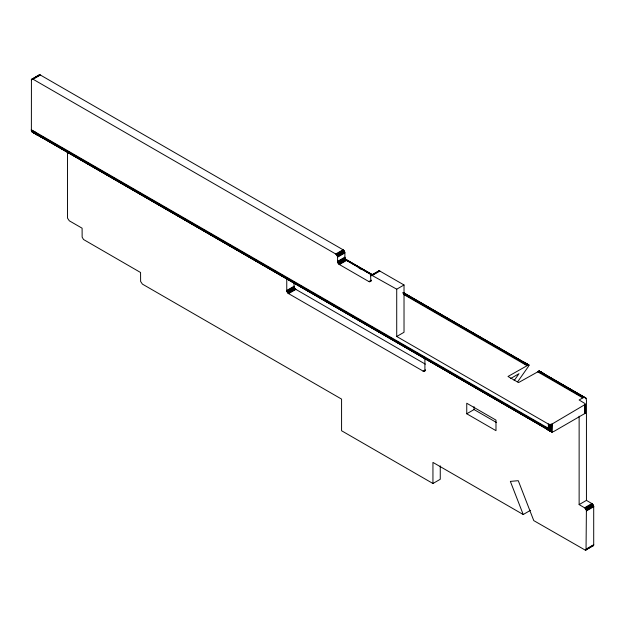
<?xml version="1.0" encoding="UTF-8"?>
<svg xmlns="http://www.w3.org/2000/svg" width="625" height="625" viewBox="0 0 625 625"><rect width="100%" height="100%" fill="white"/><g stroke="black" fill="none" stroke-linecap="round" stroke-linejoin="round"><path stroke-width="0.94" d="M585.18 397.516L583.305 397.609L579.133 399.977L585.227 403.703L584.977 413.43L553.867 431.445L552.469 431.93L551.133 431.609L549.789 430.469L549.922 424.484L548.383 424.055L396.719 336.492L396.719 289.195L371.414 275.055M36.477 132.727L31.281 130.25L549.016 429.445L548.836 424.266L549.016 429.445L549.789 430.469L549.359 424.414L549.016 429.445L31.375 130.734L31.43 79.5L39.25 74.836L40.383 75.031L343.062 249.781C346.922 252.156 342.852 257.953 346.719 260.328L372 274.93M396.719 336.492L404.023 332.273L404.023 284.977L379.461 270.844L371.125 275.219C369.648 276.891 372.453 282.57 368.898 281.578L339.406 264.547C335.547 262.172 339.617 256.375 335.75 254L33.078 79.25L31.938 79.055M586.039 550L586.398 510.438L585.023 508.055L579.133 504.602L579.133 416.188M530.523 510.297L523.219 514.523L510.359 481.391L518.273 480.688L533.766 520.609L585.406 550.219L593.703 545.133L593.703 506.219L592.328 503.836L586.438 500.383L579.133 504.602M378.086 271.641L378.438 271M36.531 133.32L31.375 130.734L32.469 132.164L551.602 431.828L551.586 424.266L551.133 431.609L545.547 428.25L550.219 430.914L549.922 424.484L552.039 424.055L585.352 404.359M514.141 380.602L518.992 373.695L510.539 378.578M517.672 381.758L528.414 366.477L528.875 364.992L403.203 292.453M31.43 79.5L39.594 74.781M31.297 79.867L39.977 74.852M33.078 79.25L40.383 75.031M335.75 254L343.062 249.781M336.156 254.289L343.469 250.07M336.547 254.664L343.852 250.445M336.891 255.117L344.203 250.898M337.18 255.617L344.492 251.398M337.398 256.148L344.711 251.922M337.531 256.672L344.844 252.453M337.578 257.164L344.891 252.945M424.906 358.531L424.906 370.227L423.867 371.531L288.586 293.633L287.445 292.516L286.758 290.469L294.07 286.25L294.07 282.352M337.578 261.383L344.891 257.164M286.805 290.961L294.117 286.742L294.07 286.25M337.625 261.883L344.938 257.664M286.938 291.484L294.25 287.266L294.117 286.742M337.758 262.406L345.07 258.188M287.156 292.016L294.469 287.797L294.25 287.266M337.977 262.93L345.289 258.711M287.445 292.516L294.758 288.297L295.898 289.414L425.344 364.148M338.266 263.43L345.578 259.211M287.797 292.969L295.102 288.742M338.617 263.883L345.922 259.664M288.18 293.344L295.492 289.125M339 264.266L346.312 260.047M288.586 293.633L295.898 289.414M339.406 264.547L346.719 260.328M370.906 275.492L379.07 270.781M370.773 275.859L379.461 270.844M372.555 275.25L379.867 271.031M368.898 281.578L371.336 280.172M369.305 281.758L370.93 280.82M369.695 281.828L371.32 280.891M396.719 289.195L404.023 284.977M423.078 371.281L425.516 369.875M423.484 371.461L425.109 370.523M423.867 371.531L425.492 370.594M403.531 293.359L522.664 362.133L528.484 364.922L508 376.477L518.547 382.57L539.266 371.016L585.859 398.031L586.438 399.977L586.438 500.383M466.75 413.781L495.984 430.664L495.984 420.109L466.75 403.234L466.75 413.781L474.062 409.562L496.617 422.586M67.477 152.43L67.523 218.141L69.305 220.805L82.102 228.195L82.141 237.125L83.516 239.508L140.57 272.5L140.617 281.438L142.398 284.109L341.578 399.102L341.578 430.75L432.945 483.5L440.258 479.281L440.258 465.852M584.617 507.766L591.922 503.547M585.023 508.055L592.328 503.836M585.406 508.437L592.719 504.211M585.75 508.883L593.062 504.664M586.039 509.383L593.352 505.164M586.258 509.914L593.57 505.695M586.398 510.438L593.703 506.219M586.438 510.93L593.75 506.711M586.438 548.914L593.75 544.695M586.398 549.359L593.703 545.133M585.406 550.219L593.57 545.5M593.062 545.945L592.328 545.93M585.859 398.031L538.727 371.078L583.812 397.445M545.859 428.555L550.664 431.305L551.062 424.414L551.133 431.609L546.227 428.766L552.469 431.93L550.844 430.898M34.133 132.758L32.469 132.164L43.414 138.344M545.008 426.883L548.383 428.281L548.68 428.875L545.008 426.883L545.297 427.867L550.219 430.914L550.5 424.484L550.664 431.305L545.547 428.25M403.023 293.523L527.805 365.117L522.664 362.133M540.305 425.227L549.383 429.977L549.359 424.414M552.039 431.93L31.742 131.539L552.039 431.93L552.039 424.055L551.602 431.828L546.648 428.891M541.695 372.836L539.531 371.398L542.836 373.211M523.609 362.086L528.711 364.93L524.023 362.211M38.172 135.32L32.969 132.414L37.75 135.203M543.352 373.367L539.508 371.211L543.664 373.664M37.07 134.688L32.047 131.867L37.383 134.984L36.641 133.844L31.531 131.164L36.82 134.305M524.703 362.719L528.961 365.125L524.391 362.422L528.977 365.305L403.039 292.477M542.562 373.031L539.031 371.016L584.305 397.367M541.617 373.078L538.352 371.203L583.305 397.609M537.914 371.406L541.109 373.242M36.383 134.055L38.625 135.344L35.531 133.359M344.43 258.523L372.789 274.891M344.562 258.719L372.625 274.922M344.992 259.203L372.031 274.812M403.172 292.797L524.109 362.617M584.422 397.438L586.109 398.414M346.922 260.672L371.422 274.82M359.086 268.156L360.781 269.133M403.461 294.336L526.867 365.586M537.422 371.672L582.789 397.867M31.25 129.711L548.383 428.281L548.383 424.055L548.68 428.875M523.219 514.523L432.945 462.406L432.945 483.5M522.148 362.305L527.367 365.312M545.297 427.867L549.789 430.469M545.117 427.406L549.383 429.977M526.547 364.078L524.953 363.109L525.141 363.562M294.469 287.797L294.758 288.297M585.227 404.688L585.227 413.125M584.977 404.992L584.977 413.43M584.617 405.25L584.617 413.688M474.062 406.687L474.062 409.562M286.758 278.773L286.758 290.469"/></g></svg>
